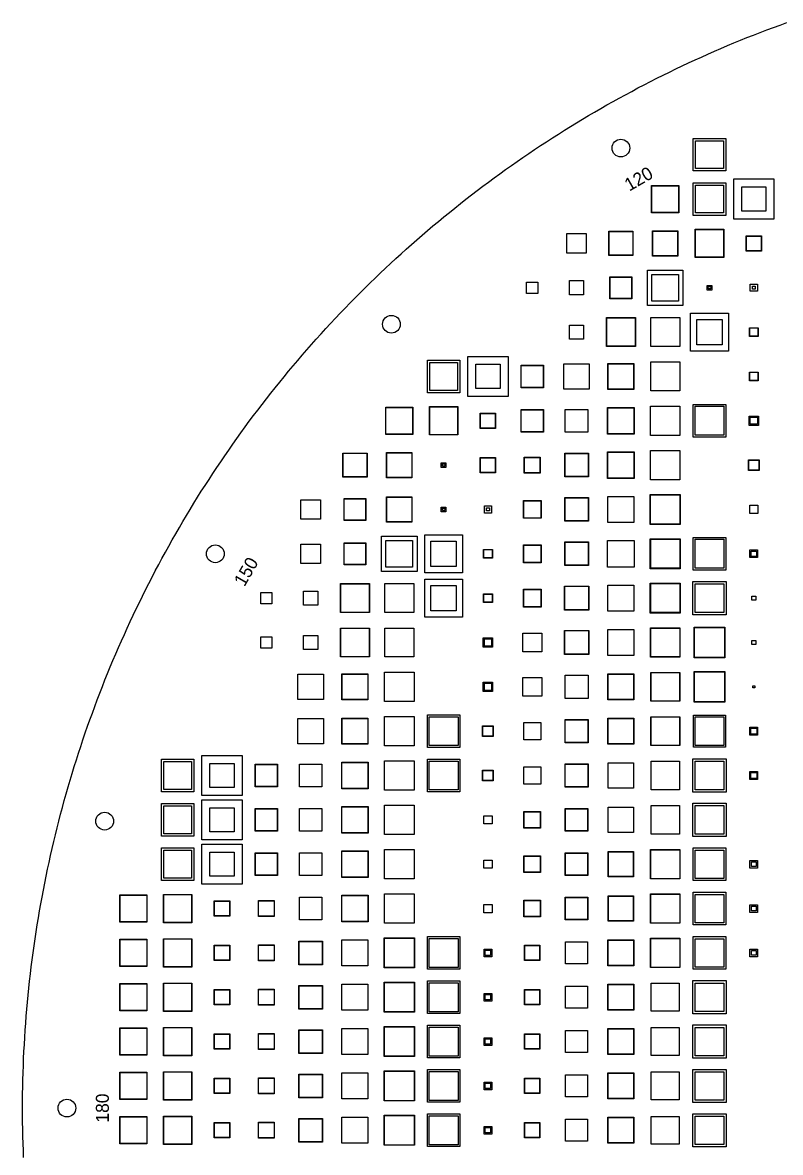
# Model space of a CAD drawing. Header units: millimetres. Extents: x -195 to 195, y -204 to 195.
# Drawn here: x -195 to -66.8, y -7.5 to 183.6 of the extents above; entities that cross this region are included whole.
import ezdxf
from ezdxf.enums import TextEntityAlignment as Align

# ---------------------------------------------------------------- set-up
doc = ezdxf.new("R2010")
doc.units = ezdxf.units.MM
for name, color, linetype in [('M3', 5, 'Continuous'), ('M4', 3, 'Continuous'), ('NPTH', 9, 'Continuous'), ('OUTLINE', 7, 'Continuous'), ('SILK_TOP', 7, 'Continuous')]:
    doc.layers.add(name, color=color, linetype=linetype)

msp = doc.modelspace()

# ---------------------------------------------------------------- linework, layer by layer
at = {"layer": 'M3'}
for points in [[(-76.4, 163.6), (-76.4, 158.9), (-81.1, 158.9), (-81.1, 163.6)], [(-84, 156), (-84, 151.5), (-88.5, 151.5), (-88.5, 156)], [(-76.4, 156.1), (-76.4, 151.4), (-81.1, 151.4), (-81.1, 156.1)], [(-73.3, 155.8), (-69.2, 155.8), (-69.2, 151.7), (-73.3, 151.7)], [(-99.6, 147.9), (-99.6, 144.6), (-102.9, 144.6), (-102.9, 147.9)], [(-91.75, 148.25), (-91.75, 144.25), (-95.75, 144.25), (-95.75, 148.25)], [(-88.4, 148.4), (-84.1, 148.4), (-84.1, 144.1), (-88.4, 144.1)], [(-76.4, 148.6), (-76.4, 143.9), (-81.1, 143.9), (-81.1, 148.6)], [(-72.5, 147.5), (-70, 147.5), (-70, 145), (-72.5, 145)], [(-89.25, 141.75), (-83.25, 141.75), (-83.25, 135.75), (-89.25, 135.75)], [(-107.8, 139.7), (-107.8, 137.8), (-109.7, 137.8), (-109.7, 139.7)], [(-100.05, 139.95), (-100.05, 137.55), (-102.45, 137.55), (-102.45, 139.95)], [(-91.9, 140.6), (-91.9, 136.9), (-95.6, 136.9), (-95.6, 140.6)], [(-78.35, 139.15), (-78.35, 138.35), (-79.15, 138.35), (-79.15, 139.15)], [(-71, 139), (-71, 138.5), (-71.5, 138.5), (-71.5, 139)], [(-100.05, 132.45), (-100.05, 130.05), (-102.45, 130.05), (-102.45, 132.45)], [(-91.3, 133.7), (-91.3, 128.8), (-96.2, 128.8), (-96.2, 133.7)], [(-88.7, 133.7), (-83.8, 133.7), (-83.8, 128.8), (-88.7, 128.8)], [(-76.6, 133.4), (-76.6, 129.1), (-80.9, 129.1), (-80.9, 133.4)], [(-70.55, 131.95), (-70.55, 130.55), (-71.95, 130.55), (-71.95, 131.95)], [(-83.8, 126.2), (-83.8, 121.3), (-88.7, 121.3), (-88.7, 126.2)], [(-121.4, 126.1), (-121.4, 121.4), (-126.1, 121.4), (-126.1, 126.1)], [(-118.3, 125.8), (-114.2, 125.8), (-114.2, 121.7), (-118.3, 121.7)], [(-106.9, 125.6), (-106.9, 121.9), (-110.6, 121.9), (-110.6, 125.6)], [(-99.1, 125.9), (-99.1, 121.6), (-103.4, 121.6), (-103.4, 125.9)], [(-91.6, 125.9), (-91.6, 121.6), (-95.9, 121.6), (-95.9, 125.9)], [(-71.95, 124.45), (-70.55, 124.45), (-70.55, 123.05), (-71.95, 123.05)], [(-129, 118.5), (-129, 114), (-133.5, 114), (-133.5, 118.5)], [(-126.1, 118.6), (-121.4, 118.6), (-121.4, 113.9), (-126.1, 113.9)], [(-83.75, 118.75), (-83.75, 113.75), (-88.75, 113.75), (-88.75, 118.75)], [(-76.3, 118.7), (-76.3, 113.8), (-81.2, 113.8), (-81.2, 118.7)], [(-115, 117.5), (-115, 115), (-117.5, 115), (-117.5, 117.5)], [(-106.9, 118.1), (-106.9, 114.4), (-110.6, 114.4), (-110.6, 118.1)], [(-99.35, 118.15), (-99.35, 114.35), (-103.15, 114.35), (-103.15, 118.15)], [(-91.55, 118.45), (-91.55, 114.05), (-95.95, 114.05), (-95.95, 118.45)], [(-70.45, 117.05), (-70.45, 115.45), (-72.05, 115.45), (-72.05, 117.05)], [(-129.1, 110.9), (-129.1, 106.6), (-133.4, 106.6), (-133.4, 110.9)], [(-91.55, 110.95), (-91.55, 106.55), (-95.95, 106.55), (-95.95, 110.95)], [(-88.75, 111.25), (-83.75, 111.25), (-83.75, 106.25), (-88.75, 106.25)], [(-136.75, 110.75), (-136.75, 106.75), (-140.75, 106.75), (-140.75, 110.75)], [(-124.15, 109.15), (-123.35, 109.15), (-123.35, 108.35), (-124.15, 108.35)], [(-115, 110), (-115, 107.5), (-117.5, 107.5), (-117.5, 110)], [(-107.4, 110.1), (-107.4, 107.4), (-110.1, 107.4), (-110.1, 110.1)], [(-99.3, 110.7), (-99.3, 106.8), (-103.2, 106.8), (-103.2, 110.7)], [(-70.35, 109.65), (-70.35, 107.85), (-72.15, 107.85), (-72.15, 109.65)], [(-129.1, 103.4), (-129.1, 99.1), (-133.4, 99.1), (-133.4, 103.4)], [(-103.2, 103.2), (-99.3, 103.2), (-99.3, 99.3), (-103.2, 99.3)], [(-91.55, 103.45), (-91.55, 99.05), (-95.95, 99.05), (-95.95, 103.45)], [(-83.75, 103.75), (-83.75, 98.75), (-88.75, 98.75), (-88.75, 103.75)], [(-144.6, 102.9), (-144.6, 99.6), (-147.9, 99.6), (-147.9, 102.9)], [(-136.9, 103.1), (-136.9, 99.4), (-140.6, 99.4), (-140.6, 103.1)], [(-123.35, 101.65), (-123.35, 100.85), (-124.15, 100.85), (-124.15, 101.65)], [(-116, 101.5), (-116, 101), (-116.5, 101), (-116.5, 101.5)], [(-107.3, 102.7), (-107.3, 99.8), (-110.2, 99.8), (-110.2, 102.7)], [(-70.55, 101.95), (-70.55, 100.55), (-71.95, 100.55), (-71.95, 101.95)], [(-136.9, 95.6), (-136.9, 91.9), (-140.6, 91.9), (-140.6, 95.6)], [(-134.25, 96.75), (-128.25, 96.75), (-128.25, 90.75), (-134.25, 90.75)], [(-121.6, 95.9), (-121.6, 91.6), (-125.9, 91.6), (-125.9, 95.9)], [(-99.3, 95.7), (-99.3, 91.8), (-103.2, 91.8), (-103.2, 95.7)], [(-96, 96), (-91.5, 96), (-91.5, 91.5), (-96, 91.5)], [(-83.8, 96.2), (-83.8, 91.3), (-88.7, 91.3), (-88.7, 96.2)], [(-76.3, 96.2), (-76.3, 91.3), (-81.2, 91.3), (-81.2, 96.2)], [(-147.9, 95.4), (-144.6, 95.4), (-144.6, 92.1), (-147.9, 92.1)], [(-115.55, 94.45), (-115.55, 93.05), (-116.95, 93.05), (-116.95, 94.45)], [(-107.3, 95.2), (-107.3, 92.3), (-110.2, 92.3), (-110.2, 95.2)], [(-71.9, 94.4), (-70.6, 94.4), (-70.6, 93.1), (-71.9, 93.1)], [(-136.3, 88.7), (-136.3, 83.8), (-141.2, 83.8), (-141.2, 88.7)], [(-128.8, 88.7), (-128.8, 83.8), (-133.7, 83.8), (-133.7, 88.7)], [(-121.6, 88.4), (-121.6, 84.1), (-125.9, 84.1), (-125.9, 88.4)], [(-99.25, 88.25), (-99.25, 84.25), (-103.25, 84.25), (-103.25, 88.25)], [(-91.55, 88.45), (-91.55, 84.05), (-95.95, 84.05), (-95.95, 88.45)], [(-83.8, 88.7), (-83.8, 83.8), (-88.7, 83.8), (-88.7, 88.7)], [(-75.95, 89.05), (-75.95, 83.45), (-81.55, 83.45), (-81.55, 89.05)], [(-152.8, 87.2), (-152.8, 85.3), (-154.7, 85.3), (-154.7, 87.2)], [(-147.45, 87.45), (-145.05, 87.45), (-145.05, 85.05), (-147.45, 85.05)], [(-115.55, 86.95), (-115.55, 85.55), (-116.95, 85.55), (-116.95, 86.95)], [(-110.2, 87.7), (-107.3, 87.7), (-107.3, 84.8), (-110.2, 84.8)], [(-70.9, 86.6), (-70.9, 85.9), (-71.6, 85.9), (-71.6, 86.6)], [(-136.3, 81.2), (-136.3, 76.3), (-141.2, 76.3), (-141.2, 81.2)], [(-128.8, 81.2), (-128.8, 76.3), (-133.7, 76.3), (-133.7, 81.2)], [(-110.35, 80.35), (-107.15, 80.35), (-107.15, 77.15), (-110.35, 77.15)], [(-99.25, 80.75), (-99.25, 76.75), (-103.25, 76.75), (-103.25, 80.75)], [(-91.55, 80.95), (-91.55, 76.55), (-95.95, 76.55), (-95.95, 80.95)], [(-88.75, 81.25), (-83.75, 81.25), (-83.75, 76.25), (-88.75, 76.25)], [(-76.2, 81.3), (-76.2, 76.2), (-81.3, 76.2), (-81.3, 81.3)], [(-154.7, 79.7), (-152.8, 79.7), (-152.8, 77.8), (-154.7, 77.8)], [(-145.05, 79.95), (-145.05, 77.55), (-147.45, 77.55), (-147.45, 79.95)], [(-115.45, 79.55), (-115.45, 77.95), (-117.05, 77.95), (-117.05, 79.55)], [(-70.9, 79.1), (-70.9, 78.4), (-71.6, 78.4), (-71.6, 79.1)], [(-144.1, 73.4), (-144.1, 69.1), (-148.4, 69.1), (-148.4, 73.4)], [(-136.6, 73.4), (-136.6, 69.1), (-140.9, 69.1), (-140.9, 73.4)], [(-128.75, 73.75), (-128.75, 68.75), (-133.75, 68.75), (-133.75, 73.75)], [(-107.15, 72.85), (-107.15, 69.65), (-110.35, 69.65), (-110.35, 72.85)], [(-99.3, 73.2), (-99.3, 69.3), (-103.2, 69.3), (-103.2, 73.2)], [(-95.9, 73.4), (-91.6, 73.4), (-91.6, 69.1), (-95.9, 69.1)], [(-83.8, 73.7), (-83.8, 68.8), (-88.7, 68.8), (-88.7, 73.7)], [(-81.3, 73.8), (-76.2, 73.8), (-76.2, 68.7), (-81.3, 68.7)], [(-115.45, 72.05), (-115.45, 70.45), (-117.05, 70.45), (-117.05, 72.05)], [(-71.1, 71.4), (-71.1, 71.1), (-71.4, 71.1), (-71.4, 71.4)], [(-144.1, 65.9), (-144.1, 61.6), (-148.4, 61.6), (-148.4, 65.9)], [(-136.6, 65.9), (-136.6, 61.6), (-140.9, 61.6), (-140.9, 65.9)], [(-128.75, 66.25), (-128.75, 61.25), (-133.75, 61.25), (-133.75, 66.25)], [(-126.2, 66.2), (-121.3, 66.2), (-121.3, 61.3), (-126.2, 61.3)], [(-110.2, 65.2), (-107.3, 65.2), (-107.3, 62.3), (-110.2, 62.3)], [(-99.3, 65.7), (-99.3, 61.8), (-103.2, 61.8), (-103.2, 65.7)], [(-91.6, 65.9), (-91.6, 61.6), (-95.9, 61.6), (-95.9, 65.9)], [(-88.7, 66.2), (-83.8, 66.2), (-83.8, 61.3), (-88.7, 61.3)], [(-76.3, 66.2), (-76.3, 61.3), (-81.2, 61.3), (-81.2, 66.2)], [(-115.35, 64.65), (-115.35, 62.85), (-117.15, 62.85), (-117.15, 64.65)], [(-71.75, 64.25), (-70.75, 64.25), (-70.75, 63.25), (-71.75, 63.25)], [(-171.1, 58.6), (-166.4, 58.6), (-166.4, 53.9), (-171.1, 53.9)], [(-159.2, 58.3), (-159.2, 54.2), (-163.3, 54.2), (-163.3, 58.3)], [(-151.9, 58.1), (-151.9, 54.4), (-155.6, 54.4), (-155.6, 58.1)], [(-144.35, 58.15), (-144.35, 54.35), (-148.15, 54.35), (-148.15, 58.15)], [(-140.95, 58.45), (-136.55, 58.45), (-136.55, 54.05), (-140.95, 54.05)], [(-128.75, 58.75), (-128.75, 53.75), (-133.75, 53.75), (-133.75, 58.75)], [(-121.3, 58.7), (-121.3, 53.8), (-126.2, 53.8), (-126.2, 58.7)], [(-110.2, 57.7), (-107.3, 57.7), (-107.3, 54.8), (-110.2, 54.8)], [(-99.3, 58.2), (-99.3, 54.3), (-103.2, 54.3), (-103.2, 58.2)], [(-91.6, 58.4), (-91.6, 54.1), (-95.9, 54.1), (-95.9, 58.4)], [(-83.85, 58.65), (-83.85, 53.85), (-88.65, 53.85), (-88.65, 58.65)], [(-81.15, 58.65), (-76.35, 58.65), (-76.35, 53.85), (-81.15, 53.85)], [(-115.35, 57.15), (-115.35, 55.35), (-117.15, 55.35), (-117.15, 57.15)], [(-70.75, 56.75), (-70.75, 55.75), (-71.75, 55.75), (-71.75, 56.75)], [(-166.4, 51.1), (-166.4, 46.4), (-171.1, 46.4), (-171.1, 51.1)], [(-159.2, 50.8), (-159.2, 46.7), (-163.3, 46.7), (-163.3, 50.8)], [(-151.9, 50.6), (-151.9, 46.9), (-155.6, 46.9), (-155.6, 50.6)], [(-144.35, 50.65), (-144.35, 46.85), (-148.15, 46.85), (-148.15, 50.65)], [(-140.95, 50.95), (-136.55, 50.95), (-136.55, 46.55), (-140.95, 46.55)], [(-128.75, 51.25), (-128.75, 46.25), (-133.75, 46.25), (-133.75, 51.25)], [(-107.35, 50.15), (-107.35, 47.35), (-110.15, 47.35), (-110.15, 50.15)], [(-99.4, 50.6), (-99.4, 46.9), (-103.1, 46.9), (-103.1, 50.6)], [(-91.6, 50.9), (-91.6, 46.6), (-95.9, 46.6), (-95.9, 50.9)], [(-83.85, 51.15), (-83.85, 46.35), (-88.65, 46.35), (-88.65, 51.15)], [(-81.15, 51.15), (-76.35, 51.15), (-76.35, 46.35), (-81.15, 46.35)], [(-115.55, 49.45), (-115.55, 48.05), (-116.95, 48.05), (-116.95, 49.45)], [(-166.4, 43.6), (-166.4, 38.9), (-171.1, 38.9), (-171.1, 43.6)], [(-159.2, 43.3), (-159.2, 39.2), (-163.3, 39.2), (-163.3, 43.3)], [(-155.6, 43.1), (-151.9, 43.1), (-151.9, 39.4), (-155.6, 39.4)], [(-144.35, 43.15), (-144.35, 39.35), (-148.15, 39.35), (-148.15, 43.15)], [(-136.55, 43.45), (-136.55, 39.05), (-140.95, 39.05), (-140.95, 43.45)], [(-133.75, 43.75), (-128.75, 43.75), (-128.75, 38.75), (-133.75, 38.75)], [(-107.35, 42.65), (-107.35, 39.85), (-110.15, 39.85), (-110.15, 42.65)], [(-99.4, 43.1), (-99.4, 39.4), (-103.1, 39.4), (-103.1, 43.1)], [(-95.85, 43.35), (-91.65, 43.35), (-91.65, 39.15), (-95.85, 39.15)], [(-83.75, 43.75), (-83.75, 38.75), (-88.75, 38.75), (-88.75, 43.75)], [(-76.35, 43.65), (-76.35, 38.85), (-81.15, 38.85), (-81.15, 43.65)], [(-115.55, 41.95), (-115.55, 40.55), (-116.95, 40.55), (-116.95, 41.95)], [(-70.6, 41.9), (-70.6, 40.6), (-71.9, 40.6), (-71.9, 41.9)], [(-178.5, 36), (-174, 36), (-174, 31.5), (-178.5, 31.5)], [(-166.4, 36.1), (-166.4, 31.4), (-171.1, 31.4), (-171.1, 36.1)], [(-162.5, 35), (-160, 35), (-160, 32.5), (-162.5, 32.5)], [(-152.4, 35.1), (-152.4, 32.4), (-155.1, 32.4), (-155.1, 35.1)], [(-144.35, 35.65), (-144.35, 31.85), (-148.15, 31.85), (-148.15, 35.65)], [(-136.55, 35.95), (-136.55, 31.55), (-140.95, 31.55), (-140.95, 35.95)], [(-133.75, 36.25), (-128.75, 36.25), (-128.75, 31.25), (-133.75, 31.25)], [(-115.55, 34.45), (-115.55, 33.05), (-116.95, 33.05), (-116.95, 34.45)], [(-107.35, 35.15), (-107.35, 32.35), (-110.15, 32.35), (-110.15, 35.15)], [(-99.4, 35.6), (-99.4, 31.9), (-103.1, 31.9), (-103.1, 35.6)], [(-91.65, 35.85), (-91.65, 31.65), (-95.85, 31.65), (-95.85, 35.85)], [(-83.75, 36.25), (-83.75, 31.25), (-88.75, 31.25), (-88.75, 36.25)], [(-81.15, 36.15), (-76.35, 36.15), (-76.35, 31.35), (-81.15, 31.35)], [(-71.9, 34.4), (-70.6, 34.4), (-70.6, 33.1), (-71.9, 33.1)], [(-128.75, 28.75), (-128.75, 23.75), (-133.75, 23.75), (-133.75, 28.75)], [(-121.3, 28.7), (-121.3, 23.8), (-126.2, 23.8), (-126.2, 28.7)], [(-83.75, 28.75), (-83.75, 23.75), (-88.75, 23.75), (-88.75, 28.75)], [(-174, 28.5), (-174, 24), (-178.5, 24), (-178.5, 28.5)], [(-166.4, 28.6), (-166.4, 23.9), (-171.1, 23.9), (-171.1, 28.6)], [(-160, 27.5), (-160, 25), (-162.5, 25), (-162.5, 27.5)], [(-155.1, 27.6), (-152.4, 27.6), (-152.4, 24.9), (-155.1, 24.9)], [(-144.3, 28.2), (-144.3, 24.3), (-148.2, 24.3), (-148.2, 28.2)], [(-136.55, 28.45), (-136.55, 24.05), (-140.95, 24.05), (-140.95, 28.45)], [(-116.9, 26.9), (-115.6, 26.9), (-115.6, 25.6), (-116.9, 25.6)], [(-107.5, 27.5), (-107.5, 25), (-110, 25), (-110, 27.5)], [(-99.4, 28.1), (-99.4, 24.4), (-103.1, 24.4), (-103.1, 28.1)], [(-91.6, 28.4), (-91.6, 24.1), (-95.9, 24.1), (-95.9, 28.4)], [(-76.35, 28.65), (-76.35, 23.85), (-81.15, 23.85), (-81.15, 28.65)], [(-70.6, 26.9), (-70.6, 25.6), (-71.9, 25.6), (-71.9, 26.9)], [(-171.1, 21.1), (-166.4, 21.1), (-166.4, 16.4), (-171.1, 16.4)], [(-133.75, 21.25), (-128.75, 21.25), (-128.75, 16.25), (-133.75, 16.25)], [(-121.3, 21.2), (-121.3, 16.3), (-126.2, 16.3), (-126.2, 21.2)], [(-83.9, 21.1), (-83.9, 16.4), (-88.6, 16.4), (-88.6, 21.1)], [(-75.95, 21.55), (-75.95, 15.95), (-81.55, 15.95), (-81.55, 21.55)], [(-174, 21), (-174, 16.5), (-178.5, 16.5), (-178.5, 21)], [(-162.5, 20), (-160, 20), (-160, 17.5), (-162.5, 17.5)], [(-152.4, 20.1), (-152.4, 17.4), (-155.1, 17.4), (-155.1, 20.1)], [(-144.3, 20.7), (-144.3, 16.8), (-148.2, 16.8), (-148.2, 20.7)], [(-136.55, 20.95), (-136.55, 16.55), (-140.95, 16.55), (-140.95, 20.95)], [(-115.6, 19.4), (-115.6, 18.1), (-116.9, 18.1), (-116.9, 19.4)], [(-107.5, 20), (-107.5, 17.5), (-110, 17.5), (-110, 20)], [(-99.4, 20.6), (-99.4, 16.9), (-103.1, 16.9), (-103.1, 20.6)], [(-95.9, 20.9), (-91.6, 20.9), (-91.6, 16.6), (-95.9, 16.6)], [(-174, 13.5), (-174, 9), (-178.5, 9), (-178.5, 13.5)], [(-166.4, 13.6), (-166.4, 8.9), (-171.1, 8.9), (-171.1, 13.6)], [(-136.55, 13.45), (-136.55, 9.05), (-140.95, 9.05), (-140.95, 13.45)], [(-128.75, 13.75), (-128.75, 8.75), (-133.75, 8.75), (-133.75, 13.75)], [(-121.3, 13.7), (-121.3, 8.8), (-126.2, 8.8), (-126.2, 13.7)], [(-91.6, 13.4), (-91.6, 9.1), (-95.9, 9.1), (-95.9, 13.4)], [(-83.9, 13.6), (-83.9, 8.9), (-88.6, 8.9), (-88.6, 13.6)], [(-75.95, 14.05), (-75.95, 8.45), (-81.55, 8.45), (-81.55, 14.05)], [(-160, 12.5), (-160, 10), (-162.5, 10), (-162.5, 12.5)], [(-152.4, 12.6), (-152.4, 9.9), (-155.1, 9.9), (-155.1, 12.6)], [(-148.2, 13.2), (-144.3, 13.2), (-144.3, 9.3), (-148.2, 9.3)], [(-116.9, 11.9), (-115.6, 11.9), (-115.6, 10.6), (-116.9, 10.6)], [(-107.5, 12.5), (-107.5, 10), (-110, 10), (-110, 12.5)], [(-103.1, 13.1), (-99.4, 13.1), (-99.4, 9.4), (-103.1, 9.4)], [(-174, 6), (-174, 1.5), (-178.5, 1.5), (-178.5, 6)], [(-166.4, 6.1), (-166.4, 1.4), (-171.1, 1.4), (-171.1, 6.1)], [(-140.95, 5.95), (-136.55, 5.95), (-136.55, 1.55), (-140.95, 1.55)], [(-128.75, 6.25), (-128.75, 1.25), (-133.75, 1.25), (-133.75, 6.25)], [(-121.3, 6.2), (-121.3, 1.3), (-126.2, 1.3), (-126.2, 6.2)], [(-95.9, 5.9), (-91.6, 5.9), (-91.6, 1.6), (-95.9, 1.6)], [(-83.9, 6.1), (-83.9, 1.4), (-88.6, 1.4), (-88.6, 6.1)], [(-81.55, 6.55), (-75.95, 6.55), (-75.95, 0.95), (-81.55, 0.95)], [(-162.5, 5), (-160, 5), (-160, 2.5), (-162.5, 2.5)], [(-152.4, 5.1), (-152.4, 2.4), (-155.1, 2.4), (-155.1, 5.1)], [(-144.3, 5.7), (-144.3, 1.8), (-148.2, 1.8), (-148.2, 5.7)], [(-115.6, 4.4), (-115.6, 3.1), (-116.9, 3.1), (-116.9, 4.4)], [(-110, 5), (-107.5, 5), (-107.5, 2.5), (-110, 2.5)], [(-99.4, 5.6), (-99.4, 1.9), (-103.1, 1.9), (-103.1, 5.6)], [(-178.5, -1.5), (-174, -1.5), (-174, -6), (-178.5, -6)], [(-166.4, -1.4), (-166.4, -6.1), (-171.1, -6.1), (-171.1, -1.4)], [(-144.3, -1.8), (-144.3, -5.7), (-148.2, -5.7), (-148.2, -1.8)], [(-136.55, -1.55), (-136.55, -5.95), (-140.95, -5.95), (-140.95, -1.55)], [(-128.75, -1.25), (-128.75, -6.25), (-133.75, -6.25), (-133.75, -1.25)], [(-121.3, -1.3), (-121.3, -6.2), (-126.2, -6.2), (-126.2, -1.3)], [(-99.4, -1.9), (-99.4, -5.6), (-103.1, -5.6), (-103.1, -1.9)], [(-91.6, -1.6), (-91.6, -5.9), (-95.9, -5.9), (-95.9, -1.6)], [(-83.9, -1.4), (-83.9, -6.1), (-88.6, -6.1), (-88.6, -1.4)], [(-81.55, -0.95), (-75.95, -0.95), (-75.95, -6.55), (-81.55, -6.55)], [(-160, -2.5), (-160, -5), (-162.5, -5), (-162.5, -2.5)], [(-152.4, -2.4), (-152.4, -5.1), (-155.1, -5.1), (-155.1, -2.4)], [(-115.6, -3.1), (-115.6, -4.4), (-116.9, -4.4), (-116.9, -3.1)], [(-107.5, -2.5), (-107.5, -5), (-110, -5), (-110, -2.5)]]:
    msp.add_lwpolyline(points, close=True, dxfattribs=at)
at = {"layer": 'M4'}
for points in [[(-76, 164), (-76, 158.5), (-81.5, 158.5), (-81.5, 164)], [(-74.65, 157.15), (-67.85, 157.15), (-67.85, 150.35), (-74.65, 150.35)], [(-83.95, 156.05), (-83.95, 151.45), (-88.55, 151.45), (-88.55, 156.05)], [(-76, 156.5), (-76, 151), (-81.5, 151), (-81.5, 156.5)], [(-99.6, 147.9), (-99.6, 144.6), (-102.9, 144.6), (-102.9, 147.9)], [(-91.7, 148.3), (-91.7, 144.2), (-95.8, 144.2), (-95.8, 148.3)], [(-88.35, 148.35), (-84.15, 148.35), (-84.15, 144.15), (-88.35, 144.15)], [(-76.35, 148.65), (-76.35, 143.85), (-81.15, 143.85), (-81.15, 148.65)], [(-72.55, 147.55), (-69.95, 147.55), (-69.95, 144.95), (-72.55, 144.95)], [(-107.8, 139.7), (-107.8, 137.8), (-109.7, 137.8), (-109.7, 139.7)], [(-100.05, 139.95), (-100.05, 137.55), (-102.45, 137.55), (-102.45, 139.95)], [(-91.95, 140.55), (-91.95, 136.95), (-95.55, 136.95), (-95.55, 140.55)], [(-88.5, 141), (-84, 141), (-84, 136.5), (-88.5, 136.5)], [(-78.55, 138.95), (-78.55, 138.55), (-78.95, 138.55), (-78.95, 138.95)], [(-70.65, 139.35), (-70.65, 138.15), (-71.85, 138.15), (-71.85, 139.35)], [(-75.55, 134.45), (-75.55, 128.05), (-81.95, 128.05), (-81.95, 134.45)], [(-100.05, 132.45), (-100.05, 130.05), (-102.45, 130.05), (-102.45, 132.45)], [(-91.35, 133.65), (-91.35, 128.85), (-96.15, 128.85), (-96.15, 133.65)], [(-88.7, 133.7), (-83.8, 133.7), (-83.8, 128.8), (-88.7, 128.8)], [(-70.5, 132), (-70.5, 130.5), (-72, 130.5), (-72, 132)], [(-121, 126.5), (-121, 121), (-126.5, 121), (-126.5, 126.5)], [(-119.65, 127.15), (-112.85, 127.15), (-112.85, 120.35), (-119.65, 120.35)], [(-83.8, 126.2), (-83.8, 121.3), (-88.7, 121.3), (-88.7, 126.2)], [(-106.85, 125.65), (-106.85, 121.85), (-110.65, 121.85), (-110.65, 125.65)], [(-99.1, 125.9), (-99.1, 121.6), (-103.4, 121.6), (-103.4, 125.9)], [(-91.55, 125.95), (-91.55, 121.55), (-95.95, 121.55), (-95.95, 125.95)], [(-72, 124.5), (-70.5, 124.5), (-70.5, 123), (-72, 123)], [(-128.95, 118.55), (-128.95, 113.95), (-133.55, 113.95), (-133.55, 118.55)], [(-126.15, 118.65), (-121.35, 118.65), (-121.35, 113.85), (-126.15, 113.85)], [(-91.5, 118.5), (-91.5, 114), (-96, 114), (-96, 118.5)], [(-83.75, 118.75), (-83.75, 113.75), (-88.75, 113.75), (-88.75, 118.75)], [(-76, 119), (-76, 113.5), (-81.5, 113.5), (-81.5, 119)], [(-114.95, 117.55), (-114.95, 114.95), (-117.55, 114.95), (-117.55, 117.55)], [(-106.85, 118.15), (-106.85, 114.35), (-110.65, 114.35), (-110.65, 118.15)], [(-99.35, 118.15), (-99.35, 114.35), (-103.15, 114.35), (-103.15, 118.15)], [(-70.65, 116.85), (-70.65, 115.65), (-71.85, 115.65), (-71.85, 116.85)], [(-129.15, 110.85), (-129.15, 106.65), (-133.35, 106.65), (-133.35, 110.85)], [(-91.5, 111), (-91.5, 106.5), (-96, 106.5), (-96, 111)], [(-88.75, 111.25), (-83.75, 111.25), (-83.75, 106.25), (-88.75, 106.25)], [(-136.7, 110.8), (-136.7, 106.7), (-140.8, 106.7), (-140.8, 110.8)], [(-123.95, 108.95), (-123.55, 108.95), (-123.55, 108.55), (-123.95, 108.55)], [(-114.95, 110.05), (-114.95, 107.45), (-117.55, 107.45), (-117.55, 110.05)], [(-107.45, 110.05), (-107.45, 107.45), (-110.05, 107.45), (-110.05, 110.05)], [(-99.25, 110.75), (-99.25, 106.75), (-103.25, 106.75), (-103.25, 110.75)], [(-70.4, 109.6), (-70.4, 107.9), (-72.1, 107.9), (-72.1, 109.6)], [(-129.15, 103.35), (-129.15, 99.15), (-133.35, 99.15), (-133.35, 103.35)], [(-103.25, 103.25), (-99.25, 103.25), (-99.25, 99.25), (-103.25, 99.25)], [(-91.55, 103.45), (-91.55, 99.05), (-95.95, 99.05), (-95.95, 103.45)], [(-83.7, 103.8), (-83.7, 98.7), (-88.8, 98.7), (-88.8, 103.8)], [(-144.6, 102.9), (-144.6, 99.6), (-147.9, 99.6), (-147.9, 102.9)], [(-136.95, 103.05), (-136.95, 99.45), (-140.55, 99.45), (-140.55, 103.05)], [(-123.55, 101.45), (-123.55, 101.05), (-123.95, 101.05), (-123.95, 101.45)], [(-115.65, 101.85), (-115.65, 100.65), (-116.85, 100.65), (-116.85, 101.85)], [(-107.25, 102.75), (-107.25, 99.75), (-110.25, 99.75), (-110.25, 102.75)], [(-70.55, 101.95), (-70.55, 100.55), (-71.95, 100.55), (-71.95, 101.95)], [(-133.5, 96), (-129, 96), (-129, 91.5), (-133.5, 91.5)], [(-120.55, 96.95), (-120.55, 90.55), (-126.95, 90.55), (-126.95, 96.95)], [(-99.25, 95.75), (-99.25, 91.75), (-103.25, 91.75), (-103.25, 95.75)], [(-96, 96), (-91.5, 96), (-91.5, 91.5), (-96, 91.5)], [(-83.7, 96.3), (-83.7, 91.2), (-88.8, 91.2), (-88.8, 96.3)], [(-76, 96.5), (-76, 91), (-81.5, 91), (-81.5, 96.5)], [(-147.9, 95.4), (-144.6, 95.4), (-144.6, 92.1), (-147.9, 92.1)], [(-136.95, 95.55), (-136.95, 91.95), (-140.55, 91.95), (-140.55, 95.55)], [(-115.5, 94.5), (-115.5, 93), (-117, 93), (-117, 94.5)], [(-107.25, 95.25), (-107.25, 92.25), (-110.25, 92.25), (-110.25, 95.25)], [(-71.7, 94.2), (-70.8, 94.2), (-70.8, 93.3), (-71.7, 93.3)], [(-136.35, 88.65), (-136.35, 83.85), (-141.15, 83.85), (-141.15, 88.65)], [(-128.8, 88.7), (-128.8, 83.8), (-133.7, 83.8), (-133.7, 88.7)], [(-120.55, 89.45), (-120.55, 83.05), (-126.95, 83.05), (-126.95, 89.45)], [(-99.2, 88.3), (-99.2, 84.2), (-103.3, 84.2), (-103.3, 88.3)], [(-91.55, 88.45), (-91.55, 84.05), (-95.95, 84.05), (-95.95, 88.45)], [(-83.7, 88.8), (-83.7, 83.7), (-88.8, 83.7), (-88.8, 88.8)], [(-76.35, 88.65), (-76.35, 83.85), (-81.15, 83.85), (-81.15, 88.65)], [(-152.8, 87.2), (-152.8, 85.3), (-154.7, 85.3), (-154.7, 87.2)], [(-147.45, 87.45), (-145.05, 87.45), (-145.05, 85.05), (-147.45, 85.05)], [(-115.5, 87), (-115.5, 85.5), (-117, 85.5), (-117, 87)], [(-110.25, 87.75), (-107.25, 87.75), (-107.25, 84.75), (-110.25, 84.75)], [(-70.9, 86.6), (-70.9, 85.9), (-71.6, 85.9), (-71.6, 86.6)], [(-136.35, 81.15), (-136.35, 76.35), (-141.15, 76.35), (-141.15, 81.15)], [(-128.8, 81.2), (-128.8, 76.3), (-133.7, 76.3), (-133.7, 81.2)], [(-110.35, 80.35), (-107.15, 80.35), (-107.15, 77.15), (-110.35, 77.15)], [(-99.2, 80.8), (-99.2, 76.7), (-103.3, 76.7), (-103.3, 80.8)], [(-91.55, 80.95), (-91.55, 76.55), (-95.95, 76.55), (-95.95, 80.95)], [(-88.7, 81.2), (-83.8, 81.2), (-83.8, 76.3), (-88.7, 76.3)], [(-76.15, 81.35), (-76.15, 76.15), (-81.35, 76.15), (-81.35, 81.35)], [(-154.7, 79.7), (-152.8, 79.7), (-152.8, 77.8), (-154.7, 77.8)], [(-145.05, 79.95), (-145.05, 77.55), (-147.45, 77.55), (-147.45, 79.95)], [(-115.65, 79.35), (-115.65, 78.15), (-116.85, 78.15), (-116.85, 79.35)], [(-70.9, 79.1), (-70.9, 78.4), (-71.6, 78.4), (-71.6, 79.1)], [(-144.1, 73.4), (-144.1, 69.1), (-148.4, 69.1), (-148.4, 73.4)], [(-136.55, 73.45), (-136.55, 69.05), (-140.95, 69.05), (-140.95, 73.45)], [(-128.75, 73.75), (-128.75, 68.75), (-133.75, 68.75), (-133.75, 73.75)], [(-107.15, 72.85), (-107.15, 69.65), (-110.35, 69.65), (-110.35, 72.85)], [(-99.3, 73.2), (-99.3, 69.3), (-103.2, 69.3), (-103.2, 73.2)], [(-95.95, 73.45), (-91.55, 73.45), (-91.55, 69.05), (-95.95, 69.05)], [(-83.85, 73.65), (-83.85, 68.85), (-88.65, 68.85), (-88.65, 73.65)], [(-81.35, 73.85), (-76.15, 73.85), (-76.15, 68.65), (-81.35, 68.65)], [(-115.65, 71.85), (-115.65, 70.65), (-116.85, 70.65), (-116.85, 71.85)], [(-71.1, 71.4), (-71.1, 71.1), (-71.4, 71.1), (-71.4, 71.4)], [(-144.1, 65.9), (-144.1, 61.6), (-148.4, 61.6), (-148.4, 65.9)], [(-136.55, 65.95), (-136.55, 61.55), (-140.95, 61.55), (-140.95, 65.95)], [(-128.75, 66.25), (-128.75, 61.25), (-133.75, 61.25), (-133.75, 66.25)], [(-126.5, 66.5), (-121, 66.5), (-121, 61), (-126.5, 61)], [(-110.2, 65.2), (-107.3, 65.2), (-107.3, 62.3), (-110.2, 62.3)], [(-99.35, 65.65), (-99.35, 61.85), (-103.15, 61.85), (-103.15, 65.65)], [(-91.55, 65.95), (-91.55, 61.55), (-95.95, 61.55), (-95.95, 65.95)], [(-88.65, 66.15), (-83.85, 66.15), (-83.85, 61.35), (-88.65, 61.35)], [(-76.05, 66.45), (-76.05, 61.05), (-81.45, 61.05), (-81.45, 66.45)], [(-115.4, 64.6), (-115.4, 62.9), (-117.1, 62.9), (-117.1, 64.6)], [(-71.9, 64.4), (-70.6, 64.4), (-70.6, 63.1), (-71.9, 63.1)], [(-157.85, 59.65), (-157.85, 52.85), (-164.65, 52.85), (-164.65, 59.65)], [(-171.5, 59), (-166, 59), (-166, 53.5), (-171.5, 53.5)], [(-151.85, 58.15), (-151.85, 54.35), (-155.65, 54.35), (-155.65, 58.15)], [(-144.35, 58.15), (-144.35, 54.35), (-148.15, 54.35), (-148.15, 58.15)], [(-141, 58.5), (-136.5, 58.5), (-136.5, 54), (-141, 54)], [(-128.75, 58.75), (-128.75, 53.75), (-133.75, 53.75), (-133.75, 58.75)], [(-121, 59), (-121, 53.5), (-126.5, 53.5), (-126.5, 59)], [(-110.2, 57.7), (-107.3, 57.7), (-107.3, 54.8), (-110.2, 54.8)], [(-99.35, 58.15), (-99.35, 54.35), (-103.15, 54.35), (-103.15, 58.15)], [(-91.6, 58.4), (-91.6, 54.1), (-95.9, 54.1), (-95.9, 58.4)], [(-83.85, 58.65), (-83.85, 53.85), (-88.65, 53.85), (-88.65, 58.65)], [(-81.55, 59.05), (-75.95, 59.05), (-75.95, 53.45), (-81.55, 53.45)], [(-115.4, 57.1), (-115.4, 55.4), (-117.1, 55.4), (-117.1, 57.1)], [(-70.6, 56.9), (-70.6, 55.6), (-71.9, 55.6), (-71.9, 56.9)], [(-157.85, 52.15), (-157.85, 45.35), (-164.65, 45.35), (-164.65, 52.15)], [(-166, 51.5), (-166, 46), (-171.5, 46), (-171.5, 51.5)], [(-151.85, 50.65), (-151.85, 46.85), (-155.65, 46.85), (-155.65, 50.65)], [(-144.35, 50.65), (-144.35, 46.85), (-148.15, 46.85), (-148.15, 50.65)], [(-141, 51), (-136.5, 51), (-136.5, 46.5), (-141, 46.5)], [(-128.75, 51.25), (-128.75, 46.25), (-133.75, 46.25), (-133.75, 51.25)], [(-107.4, 50.1), (-107.4, 47.4), (-110.1, 47.4), (-110.1, 50.1)], [(-99.35, 50.65), (-99.35, 46.85), (-103.15, 46.85), (-103.15, 50.65)], [(-91.6, 50.9), (-91.6, 46.6), (-95.9, 46.6), (-95.9, 50.9)], [(-83.85, 51.15), (-83.85, 46.35), (-88.65, 46.35), (-88.65, 51.15)], [(-81.55, 51.55), (-75.95, 51.55), (-75.95, 45.95), (-81.55, 45.95)], [(-115.55, 49.45), (-115.55, 48.05), (-116.95, 48.05), (-116.95, 49.45)], [(-166, 44), (-166, 38.5), (-171.5, 38.5), (-171.5, 44)], [(-157.85, 44.65), (-157.85, 37.85), (-164.65, 37.85), (-164.65, 44.65)], [(-76, 44), (-76, 38.5), (-81.5, 38.5), (-81.5, 44)], [(-155.65, 43.15), (-151.85, 43.15), (-151.85, 39.35), (-155.65, 39.35)], [(-144.35, 43.15), (-144.35, 39.35), (-148.15, 39.35), (-148.15, 43.15)], [(-136.5, 43.5), (-136.5, 39), (-141, 39), (-141, 43.5)], [(-133.75, 43.75), (-128.75, 43.75), (-128.75, 38.75), (-133.75, 38.75)], [(-107.4, 42.6), (-107.4, 39.9), (-110.1, 39.9), (-110.1, 42.6)], [(-99.35, 43.15), (-99.35, 39.35), (-103.15, 39.35), (-103.15, 43.15)], [(-95.9, 43.4), (-91.6, 43.4), (-91.6, 39.1), (-95.9, 39.1)], [(-83.8, 43.7), (-83.8, 38.8), (-88.7, 38.8), (-88.7, 43.7)], [(-115.55, 41.95), (-115.55, 40.55), (-116.95, 40.55), (-116.95, 41.95)], [(-70.85, 41.65), (-70.85, 40.85), (-71.65, 40.85), (-71.65, 41.65)], [(-81.5, 36.5), (-76, 36.5), (-76, 31), (-81.5, 31)], [(-178.55, 36.05), (-173.95, 36.05), (-173.95, 31.45), (-178.55, 31.45)], [(-166.35, 36.15), (-166.35, 31.35), (-171.15, 31.35), (-171.15, 36.15)], [(-162.55, 35.05), (-159.95, 35.05), (-159.95, 32.45), (-162.55, 32.45)], [(-152.45, 35.05), (-152.45, 32.45), (-155.05, 32.45), (-155.05, 35.05)], [(-144.35, 35.65), (-144.35, 31.85), (-148.15, 31.85), (-148.15, 35.65)], [(-136.5, 36), (-136.5, 31.5), (-141, 31.5), (-141, 36)], [(-133.75, 36.25), (-128.75, 36.25), (-128.75, 31.25), (-133.75, 31.25)], [(-115.55, 34.45), (-115.55, 33.05), (-116.95, 33.05), (-116.95, 34.45)], [(-107.4, 35.1), (-107.4, 32.4), (-110.1, 32.4), (-110.1, 35.1)], [(-99.35, 35.65), (-99.35, 31.85), (-103.15, 31.85), (-103.15, 35.65)], [(-91.6, 35.9), (-91.6, 31.6), (-95.9, 31.6), (-95.9, 35.9)], [(-83.8, 36.2), (-83.8, 31.3), (-88.7, 31.3), (-88.7, 36.2)], [(-71.65, 34.15), (-70.85, 34.15), (-70.85, 33.35), (-71.65, 33.35)], [(-128.7, 28.8), (-128.7, 23.7), (-133.8, 23.7), (-133.8, 28.8)], [(-121, 29), (-121, 23.5), (-126.5, 23.5), (-126.5, 29)], [(-83.8, 28.7), (-83.8, 23.8), (-88.7, 23.8), (-88.7, 28.7)], [(-76, 29), (-76, 23.5), (-81.5, 23.5), (-81.5, 29)], [(-173.95, 28.55), (-173.95, 23.95), (-178.55, 23.95), (-178.55, 28.55)], [(-166.35, 28.65), (-166.35, 23.85), (-171.15, 23.85), (-171.15, 28.65)], [(-159.95, 27.55), (-159.95, 24.95), (-162.55, 24.95), (-162.55, 27.55)], [(-155.05, 27.55), (-152.45, 27.55), (-152.45, 24.95), (-155.05, 24.95)], [(-144.25, 28.25), (-144.25, 24.25), (-148.25, 24.25), (-148.25, 28.25)], [(-136.55, 28.45), (-136.55, 24.05), (-140.95, 24.05), (-140.95, 28.45)], [(-107.45, 27.55), (-107.45, 24.95), (-110.05, 24.95), (-110.05, 27.55)], [(-99.4, 28.1), (-99.4, 24.4), (-103.1, 24.4), (-103.1, 28.1)], [(-91.55, 28.45), (-91.55, 24.05), (-95.95, 24.05), (-95.95, 28.45)], [(-116.7, 26.7), (-115.8, 26.7), (-115.8, 25.8), (-116.7, 25.8)], [(-70.85, 26.65), (-70.85, 25.85), (-71.65, 25.85), (-71.65, 26.65)], [(-173.95, 21.05), (-173.95, 16.45), (-178.55, 16.45), (-178.55, 21.05)], [(-171.15, 21.15), (-166.35, 21.15), (-166.35, 16.35), (-171.15, 16.35)], [(-133.8, 21.3), (-128.7, 21.3), (-128.7, 16.2), (-133.8, 16.2)], [(-121, 21.5), (-121, 16), (-126.5, 16), (-126.5, 21.5)], [(-83.9, 21.1), (-83.9, 16.4), (-88.6, 16.4), (-88.6, 21.1)], [(-76.35, 21.15), (-76.35, 16.35), (-81.15, 16.35), (-81.15, 21.15)], [(-162.55, 20.05), (-159.95, 20.05), (-159.95, 17.45), (-162.55, 17.45)], [(-152.45, 20.05), (-152.45, 17.45), (-155.05, 17.45), (-155.05, 20.05)], [(-144.25, 20.75), (-144.25, 16.75), (-148.25, 16.75), (-148.25, 20.75)], [(-136.55, 20.95), (-136.55, 16.55), (-140.95, 16.55), (-140.95, 20.95)], [(-115.8, 19.2), (-115.8, 18.3), (-116.7, 18.3), (-116.7, 19.2)], [(-107.45, 20.05), (-107.45, 17.45), (-110.05, 17.45), (-110.05, 20.05)], [(-99.4, 20.6), (-99.4, 16.9), (-103.1, 16.9), (-103.1, 20.6)], [(-95.95, 20.95), (-91.55, 20.95), (-91.55, 16.55), (-95.95, 16.55)], [(-173.95, 13.55), (-173.95, 8.95), (-178.55, 8.95), (-178.55, 13.55)], [(-166.35, 13.65), (-166.35, 8.85), (-171.15, 8.85), (-171.15, 13.65)], [(-136.55, 13.45), (-136.55, 9.05), (-140.95, 9.05), (-140.95, 13.45)], [(-128.7, 13.8), (-128.7, 8.7), (-133.8, 8.7), (-133.8, 13.8)], [(-121, 14), (-121, 8.5), (-126.5, 8.5), (-126.5, 14)], [(-91.55, 13.45), (-91.55, 9.05), (-95.95, 9.05), (-95.95, 13.45)], [(-83.9, 13.6), (-83.9, 8.9), (-88.6, 8.9), (-88.6, 13.6)], [(-76.35, 13.65), (-76.35, 8.85), (-81.15, 8.85), (-81.15, 13.65)], [(-159.95, 12.55), (-159.95, 9.95), (-162.55, 9.95), (-162.55, 12.55)], [(-152.45, 12.55), (-152.45, 9.95), (-155.05, 9.95), (-155.05, 12.55)], [(-148.25, 13.25), (-144.25, 13.25), (-144.25, 9.25), (-148.25, 9.25)], [(-116.7, 11.7), (-115.8, 11.7), (-115.8, 10.8), (-116.7, 10.8)], [(-107.45, 12.55), (-107.45, 9.95), (-110.05, 9.95), (-110.05, 12.55)], [(-103.1, 13.1), (-99.4, 13.1), (-99.4, 9.4), (-103.1, 9.4)], [(-173.95, 6.05), (-173.95, 1.45), (-178.55, 1.45), (-178.55, 6.05)], [(-166.35, 6.15), (-166.35, 1.35), (-171.15, 1.35), (-171.15, 6.15)], [(-144.25, 5.75), (-144.25, 1.75), (-148.25, 1.75), (-148.25, 5.75)], [(-140.95, 5.95), (-136.55, 5.95), (-136.55, 1.55), (-140.95, 1.55)], [(-128.7, 6.3), (-128.7, 1.2), (-133.8, 1.2), (-133.8, 6.3)], [(-121, 6.5), (-121, 1), (-126.5, 1), (-126.5, 6.5)], [(-95.95, 5.95), (-91.55, 5.95), (-91.55, 1.55), (-95.95, 1.55)], [(-83.9, 6.1), (-83.9, 1.4), (-88.6, 1.4), (-88.6, 6.1)], [(-81.15, 6.15), (-76.35, 6.15), (-76.35, 1.35), (-81.15, 1.35)], [(-162.55, 5.05), (-159.95, 5.05), (-159.95, 2.45), (-162.55, 2.45)], [(-152.45, 5.05), (-152.45, 2.45), (-155.05, 2.45), (-155.05, 5.05)], [(-115.8, 4.2), (-115.8, 3.3), (-116.7, 3.3), (-116.7, 4.2)], [(-110.05, 5.05), (-107.45, 5.05), (-107.45, 2.45), (-110.05, 2.45)], [(-99.4, 5.6), (-99.4, 1.9), (-103.1, 1.9), (-103.1, 5.6)], [(-178.55, -1.45), (-173.95, -1.45), (-173.95, -6.05), (-178.55, -6.05)], [(-166.35, -1.35), (-166.35, -6.15), (-171.15, -6.15), (-171.15, -1.35)], [(-144.25, -1.75), (-144.25, -5.75), (-148.25, -5.75), (-148.25, -1.75)], [(-136.55, -1.55), (-136.55, -5.95), (-140.95, -5.95), (-140.95, -1.55)], [(-128.7, -1.2), (-128.7, -6.3), (-133.8, -6.3), (-133.8, -1.2)], [(-121, -1), (-121, -6.5), (-126.5, -6.5), (-126.5, -1)], [(-99.4, -1.9), (-99.4, -5.6), (-103.1, -5.6), (-103.1, -1.9)], [(-91.55, -1.55), (-91.55, -5.95), (-95.95, -5.95), (-95.95, -1.55)], [(-83.9, -1.4), (-83.9, -6.1), (-88.6, -6.1), (-88.6, -1.4)], [(-81.15, -1.35), (-76.35, -1.35), (-76.35, -6.15), (-81.15, -6.15)], [(-159.95, -2.45), (-159.95, -5.05), (-162.55, -5.05), (-162.55, -2.45)], [(-152.45, -2.45), (-152.45, -5.05), (-155.05, -5.05), (-155.05, -2.45)], [(-115.8, -3.3), (-115.8, -4.2), (-116.7, -4.2), (-116.7, -3.3)], [(-107.45, -2.45), (-107.45, -5.05), (-110.05, -5.05), (-110.05, -2.45)]]:
    msp.add_lwpolyline(points, close=True, dxfattribs=at)
at = {"layer": 'NPTH'}
for centre in [(-93.75, 162.38), (-132.58, 132.58), (-162.38, 93.75), (-181.11, 48.53), (-187.5, 0)]:
    msp.add_circle(centre, 1.5, dxfattribs=at)
at = {"layer": 'OUTLINE'}
msp.add_lwpolyline([(-194.82, -8.37), (-194.87, -7.18), (-194.91, -5.98), (-194.94, -4.79), (-194.97, -3.59), (-194.99, -2.39), (-195, -1.2), (-195, 0), (-195, 1.2), (-194.99, 2.39), (-194.97, 3.59), (-194.94, 4.79), (-194.91, 5.98), (-194.87, 7.18), (-194.82, 8.37), (-194.77, 9.57), (-194.7, 10.76), (-194.63, 11.96), (-194.56, 13.15), (-194.47, 14.35), (-194.38, 15.54), (-194.28, 16.73), (-194.17, 17.92), (-194.06, 19.11), (-193.94, 20.3), (-193.81, 21.49), (-193.68, 22.68), (-193.53, 23.87), (-193.38, 25.06), (-193.23, 26.24), (-193.06, 27.43), (-192.89, 28.61), (-192.71, 29.8), (-192.52, 30.98), (-192.33, 32.16), (-192.13, 33.34), (-191.92, 34.52), (-191.71, 35.69), (-191.48, 36.87), (-191.25, 38.04), (-191.02, 39.22), (-190.77, 40.39), (-190.52, 41.56), (-190.26, 42.72), (-190, 43.89), (-189.72, 45.06), (-189.44, 46.22), (-189.16, 47.38), (-188.86, 48.54), (-188.56, 49.7), (-188.25, 50.85), (-187.94, 52.01), (-187.61, 53.16), (-187.28, 54.31), (-186.95, 55.46), (-186.6, 56.61), (-186.25, 57.75), (-185.89, 58.89), (-185.53, 60.03), (-185.16, 61.17), (-184.78, 62.3), (-184.39, 63.44), (-184, 64.57), (-183.6, 65.69), (-183.19, 66.82), (-182.78, 67.94), (-182.36, 69.06), (-181.93, 70.18), (-181.5, 71.29), (-181.06, 72.41), (-180.61, 73.52), (-180.16, 74.62), (-179.7, 75.73), (-179.23, 76.83), (-178.75, 77.93), (-178.27, 79.02), (-177.78, 80.11), (-177.29, 81.2), (-176.79, 82.29), (-176.28, 83.37), (-175.76, 84.45), (-175.24, 85.53), (-174.71, 86.6), (-174.18, 87.67), (-173.64, 88.74), (-173.09, 89.81), (-172.54, 90.87), (-171.97, 91.92), (-171.41, 92.98), (-170.83, 94.03), (-170.25, 95.07), (-169.67, 96.12), (-169.07, 97.15), (-168.47, 98.19), (-167.87, 99.22), (-167.26, 100.25), (-166.64, 101.27), (-166.01, 102.29), (-165.38, 103.31), (-164.75, 104.32), (-164.1, 105.33), (-163.45, 106.34), (-162.8, 107.34), (-162.14, 108.34), (-161.47, 109.33), (-160.79, 110.32), (-160.11, 111.3), (-159.43, 112.28), (-158.74, 113.26), (-158.04, 114.23), (-157.34, 115.2), (-156.63, 116.16), (-155.91, 117.12), (-155.19, 118.07), (-154.46, 119.02), (-153.73, 119.97), (-152.99, 120.91), (-152.24, 121.85), (-151.49, 122.78), (-150.74, 123.71), (-149.98, 124.63), (-149.21, 125.55), (-148.43, 126.46), (-147.66, 127.37), (-146.87, 128.27), (-146.08, 129.17), (-145.29, 130.06), (-144.49, 130.95), (-143.68, 131.84), (-142.87, 132.72), (-142.05, 133.59), (-141.23, 134.46), (-140.4, 135.32), (-139.57, 136.18), (-138.73, 137.04), (-137.89, 137.89), (-137.04, 138.73), (-136.18, 139.57), (-135.32, 140.4), (-134.46, 141.23), (-133.59, 142.05), (-132.72, 142.87), (-131.84, 143.68), (-130.95, 144.49), (-130.06, 145.29), (-129.17, 146.08), (-128.27, 146.87), (-127.37, 147.66), (-126.46, 148.43), (-125.55, 149.21), (-124.63, 149.98), (-123.71, 150.74), (-122.78, 151.49), (-121.85, 152.24), (-120.91, 152.99), (-119.97, 153.73), (-119.02, 154.46), (-118.07, 155.19), (-117.12, 155.91), (-116.16, 156.63), (-115.2, 157.34), (-114.23, 158.04), (-113.26, 158.74), (-112.28, 159.43), (-111.3, 160.11), (-110.32, 160.79), (-109.33, 161.47), (-108.34, 162.14), (-107.34, 162.8), (-106.34, 163.45), (-105.33, 164.1), (-104.32, 164.75), (-103.31, 165.38), (-102.29, 166.01), (-101.27, 166.64), (-100.25, 167.26), (-99.22, 167.87), (-98.19, 168.47), (-97.15, 169.07), (-96.12, 169.67), (-95.07, 170.25), (-94.03, 170.83), (-92.98, 171.41), (-91.92, 171.97), (-90.87, 172.54), (-89.81, 173.09), (-88.74, 173.64), (-87.67, 174.18), (-86.6, 174.71), (-85.53, 175.24), (-84.45, 175.76), (-83.37, 176.28), (-82.29, 176.79), (-81.2, 177.29), (-80.11, 177.78), (-79.02, 178.27), (-77.93, 178.75), (-76.83, 179.23), (-75.73, 179.7), (-74.62, 180.16), (-73.52, 180.61), (-72.41, 181.06), (-71.29, 181.5), (-70.18, 181.93), (-69.06, 182.36), (-67.94, 182.78), (-66.82, 183.19), (-65.69, 183.6)], dxfattribs=at)

# ---------------------------------------------------------------- texts
at = {"layer": 'SILK_TOP'}
for s, rotation, p in [('120', 30, (-90.75, 157.18)), ('150', 60, (-157.18, 90.75)), ('180', 90, (-181.5, 0))]:
    msp.add_text(s, height=2.2, rotation=rotation, dxfattribs=at).set_placement(p, align=Align.MIDDLE_CENTER)

doc.saveas('drawing.dxf')
